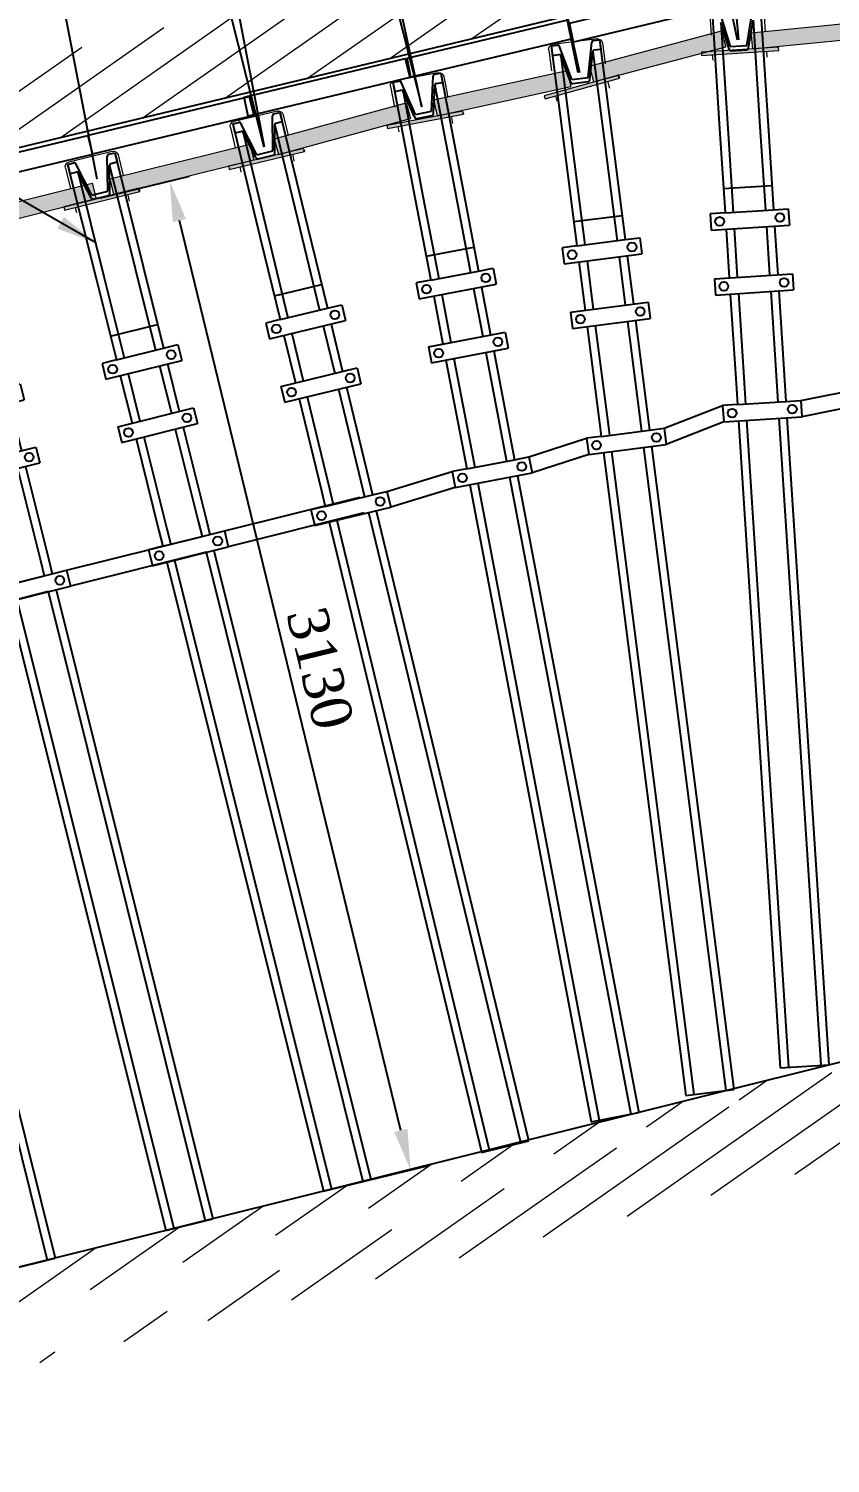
# Model space of a CAD drawing. Header units: millimetres. Extents: x -46762 to 161452, y -66984 to 31524.
# Drawn here: x 152139 to 154604, y -30176 to -25766 of the extents above; entities that cross this region are included whole.
import ezdxf

# ---------------------------------------------------------------- set-up
doc = ezdxf.new("R2010")
doc.units = ezdxf.units.MM
doc.header["$LTSCALE"] = 0.5
doc.linetypes.add('ACAD_ISO10W100', pattern=[18, 12, -3, 0, -3])
doc.styles.get("Standard").update_dxf_attribs({"font": 'TIMES.TTF'})
doc.dimstyles.new('ISO-25', dxfattribs={"dimscale": 50, "dimtxt": 2.5, "dimasz": 2.5, "dimexe": 1.25, "dimexo": 0.625, "dimtad": 1, "dimdec": 0, "dimtxsty": 'Standard', "dimcen": 2.5, "dimadec": 0, "dimazin": 0, "dimtfac": 1, "dimtdec": 0, "dimtmove": 0, "dimatfit": 3, "dimfxl": 1, "dimarcsym": 0})
pattern_1 = [(35, (40037.6, -28500.79), (-54.633156, 78.02423), [])]

# ---------------------------------------------------------------- blocks, each defined once
blk = doc.blocks.new('11122')
for p, q in [((114545.9, 18362.5), (114545.9, 18333.5)), ((114545.9, 18362.5), (114564.9, 18362.5)), ((114545.9, 18362.5), (114545.9, 18001.5)), ((114595.3, 18252.5), (114570.7, 18357.8)), ((114570.9, 18357.2), (114570.9, 18356.5)), ((114645.9, 18252.5), (114670.5, 18357.8)), ((114670.4, 18357.2), (114670.4, 18356.5)), ((114676.4, 18362.5), (114695.4, 18362.5)), ((114695.4, 18362.5), (114695.4, 18333.5)), ((114695.4, 18362.5), (114695.4, 18001.5)), ((114545.9, 18333.5), (114565.9, 18333.5)), ((114570.9, 18328.5), (114570.9, 18001.5)), ((114590.9, 18245.5), (114570.9, 18328.5)), ((114650.4, 18245.5), (114670.4, 18328.5)), ((114670.4, 18328.5), (114670.4, 18001.5)), ((114675.4, 18333.5), (114695.4, 18333.5)), ((114595.3, 18252.5), (114645.9, 18252.5)), ((114596.9, 18239.5), (114644.4, 18239.5)), ((114545.9, 18001.5), (114545.9, 17743.1)), ((114570.9, 18001.5), (114570.9, 17743.1)), ((114670.4, 18001.5), (114670.4, 17743.1)), ((114695.4, 18001.5), (114695.4, 17743.1)), ((114545.9, 17818.1), (114695.4, 17818.1)), ((114545.9, 17743.1), (114500.4, 17743.1)), ((114500.4, 17743.1), (114500.4, 17693.1)), ((114545.9, 17743.1), (114695.4, 17743.1)), ((114695.4, 17743.1), (114740.9, 17743.1)), ((114740.9, 17743.1), (114740.9, 17693.1)), ((114500.4, 17693.1), (114740.9, 17693.1)), ((114545.9, 17693.1), (114545.9, 17543.1)), ((114545.9, 17693.1), (114545.9, 17543.1)), ((114570.9, 17693.1), (114570.9, 17543.1)), ((114570.9, 17693.1), (114570.9, 17543.1)), ((114670.4, 17693.1), (114670.4, 17543.1)), ((114670.4, 17693.1), (114670.4, 17543.1)), ((114695.4, 17693.1), (114695.4, 17543.1)), ((114695.4, 17693.1), (114695.4, 17543.1)), ((114500.4, 17543.1), (114740.9, 17543.1)), ((114500.4, 17543.1), (114500.4, 17493.1)), ((114740.9, 17543.1), (114740.9, 17493.1)), ((114500.4, 17493.1), (114740.9, 17493.1)), ((114545.9, 17493.1), (114545.9, 17201.5)), ((114570.9, 17493.1), (114570.9, 17201.5)), ((114670.4, 17493.1), (114670.4, 17201.5)), ((114695.4, 17493.1), (114695.4, 17201.5)), ((114545.9, 17201.5), (114545.9, 17152.7)), ((114570.9, 17201.5), (114570.9, 17152.7)), ((114670.4, 17201.5), (114670.4, 17152.7)), ((114695.4, 17201.5), (114695.4, 17152.7)), ((114500.4, 17152.7), (114500.4, 17102.7)), ((114545.9, 17152.7), (114500.4, 17152.7)), ((114545.9, 17152.7), (114695.4, 17152.7)), ((114695.4, 17152.7), (114740.9, 17152.7)), ((114740.9, 17152.7), (114740.9, 17102.7)), ((114740.9, 17152.7), (115170.4, 17152.7)), ((114500.4, 17102.7), (114740.9, 17102.7)), ((114545.9, 17102.7), (114545.9, 15109.6)), ((114570.9, 17102.7), (114570.9, 15109.6)), ((114670.4, 17102.7), (114670.4, 15109.6)), ((114695.4, 17102.7), (114695.4, 15109.6)), ((115170.4, 17102.7), (114740.9, 17102.7)), ((114545.9, 15109.6), (114695.4, 15109.6))]:
    blk.add_line(p, q)
for centre in [(114527.9, 17718.1), (114713.4, 17718.1), (114527.9, 17518.1), (114713.4, 17518.1), (114527.9, 17127.7), (114713.4, 17127.7)]:
    blk.add_circle(centre, 13.5)
for centre, radius, start, end in [((114564.9, 18356.5), 6, 0, 90), ((114676.4, 18356.5), 6, 90, 180), ((114565.9, 18328.5), 5, 0, 90), ((114675.4, 18328.5), 5, 90, 180), ((114596.9, 18245.5), 6, 180, 270), ((114644.4, 18245.5), 6, 270, 0)]:
    blk.add_arc(centre, radius, start, end)
blk = doc.blocks.new('*D140')
at = {"color": 0, "lineweight": -2}
for p, q in [((154824.1, -25754.3), (154765.7, -25109)), ((154322.7, -25799.7), (154264.3, -25154.4)), ((154394.4, -25205.4), (154646.8, -25182.5))]:
    blk.add_line(p, q, dxfattribs=at)
at = {"color": 0, "lineweight": 30}
for points in [[(154644.9, -25161.8), (154648.7, -25203.3), (154771.3, -25171.3)], [(154392.6, -25184.6), (154396.3, -25226.1), (154269.9, -25216.6)]]:
    blk.add_solid(points, dxfattribs=at)
at = {"layer": 'Defpoints', "color": 0, "lineweight": 30}
for p in [(154771.3, -25171.3), (154826.9, -25785.4), (154325.5, -25830.8)]:
    blk.add_point(p, dxfattribs=at)
at = {"color": 0, "insert": (154522, -25098.6), "char_height": 125, "attachment_point": 5, "rotation": 5.1732}
blk.add_mtext('500', dxfattribs=at)
blk = doc.blocks.new('*D141')
at = {"color": 0, "lineweight": -2}
for p, q in [((154318.8, -25800.6), (154187.7, -25161.5)), ((153829.3, -25901.1), (153698.1, -25262)), ((154077.8, -25247.9), (153833.2, -25298.1))]:
    blk.add_line(p, q, dxfattribs=at)
at = {"color": 0, "lineweight": 30}
for points in [[(154073.6, -25227.5), (154082, -25268.3), (154200.2, -25222.8)], [(153829, -25277.7), (153837.3, -25318.5), (153710.7, -25323.2)]]:
    blk.add_solid(points, dxfattribs=at)
at = {"layer": 'Defpoints', "color": 0, "lineweight": 30}
for p in [(153710.7, -25323.2), (154325.1, -25831.2), (153835.6, -25931.7)]:
    blk.add_point(p, dxfattribs=at)
at = {"color": 0, "insert": (153964.2, -25174.4), "char_height": 125, "attachment_point": 5, "rotation": 11.5975}
blk.add_mtext('500', dxfattribs=at)
blk = doc.blocks.new('*D142')
at = {"color": 0, "lineweight": -2}
for p, q in [((153833.8, -25901.6), (153696.8, -25268.2)), ((153587.8, -25355.7), (153346.7, -25407.8)), ((153348.3, -26006.6), (153211.3, -25373.2))]:
    blk.add_line(p, q, dxfattribs=at)
at = {"color": 0, "lineweight": 30}
for points in [[(153583.4, -25335.3), (153592.2, -25376), (153710, -25329.3)], [(153342.3, -25387.5), (153351.1, -25428.2), (153224.5, -25434.2)]]:
    blk.add_solid(points, dxfattribs=at)
at = {"layer": 'Defpoints', "color": 0, "lineweight": 30}
for p in [(153224.5, -25434.2), (153840.4, -25932.2), (153354.9, -26037.2)]:
    blk.add_point(p, dxfattribs=at)
at = {"color": 0, "insert": (153470.6, -25284), "char_height": 125, "attachment_point": 5, "rotation": 12.2039}
blk.add_mtext('500', dxfattribs=at)
blk = doc.blocks.new('*D143')
at = {"color": 0, "lineweight": -2}
for p, q in [((153349.4, -26007.4), (153191.9, -25382.1)), ((153086, -25473.2), (152842.1, -25534.6)), ((152863.1, -26129.9), (152705.6, -25504.5))]:
    blk.add_line(p, q, dxfattribs=at)
at = {"color": 0, "lineweight": 30}
for points in [[(153080.9, -25453), (153091, -25493.4), (153207.2, -25442.7)], [(152837, -25514.4), (152847.2, -25554.8), (152720.9, -25565.1)]]:
    blk.add_solid(points, dxfattribs=at)
at = {"layer": 'Defpoints', "color": 0, "lineweight": 30}
for p in [(152720.9, -25565.1), (153357, -26037.7), (152870.7, -26160.2)]:
    blk.add_point(p, dxfattribs=at)
at = {"color": 0, "insert": (152995.9, -25398.1), "char_height": 125, "attachment_point": 5, "rotation": 14.1338}
blk.add_mtext('500', dxfattribs=at)
blk = doc.blocks.new('*D148')
at = {"color": 0, "lineweight": -2}
for p, q in [((152864.8, -26129.5), (152745.4, -25508)), ((152349.8, -26228.5), (152230.4, -25607)), ((152634.4, -25593), (152364.9, -25644.8))]:
    blk.add_line(p, q, dxfattribs=at)
at = {"color": 0, "lineweight": 30}
for points in [[(152630.5, -25572.5), (152638.4, -25613.4), (152757.2, -25569.4)], [(152361, -25624.3), (152368.9, -25665.2), (152242.2, -25668.3)]]:
    blk.add_solid(points, dxfattribs=at)
at = {"layer": 'Defpoints', "color": 0, "lineweight": 30}
for p in [(152242.2, -25668.3), (152870.7, -26160.2), (152355.7, -26259.1)]:
    blk.add_point(p, dxfattribs=at)
at = {"color": 0, "insert": (152514.8, -25519.4), "char_height": 125, "attachment_point": 5, "rotation": 10.8785}
blk.add_mtext('500', dxfattribs=at)
blk = doc.blocks.new('скобка в сборке')
at = {"lineweight": 15, "true_color": 0xffffff}
for points in [[(113826.7, 2619.3), (114243.9, 2671.9), (114250.2, 2622.4), (113833, 2569.7)], [(113677.1, 2545.1), (113676.1, 2554.8), (113912.8, 2577), (113913.7, 2567.3)]]:
    blk.add_hatch(color=7, dxfattribs=at).paths.add_polyline_path(points)
at = {"lineweight": 15}
for p, q in [((113848.4, 2701.5), (113711.9, 2688.7)), ((113698.4, 2672.4), (113704.4, 2607.9)), ((113826.7, 2619.3), (114243.9, 2672)), ((113864.7, 2688), (113870.7, 2623.5)), ((114243.9, 2672), (114250.2, 2622.4)), ((113826.7, 2619.3), (113833, 2569.5)), ((113833, 2569.7), (114250.2, 2622.4)), ((113912.8, 2577), (113676.1, 2554.8)), ((113677.1, 2545.1), (113913.7, 2567.3)), ((113876.2, 2560.8), (113877.4, 2542.1)), ((113676.1, 2554.8), (113677.1, 2545.1)), ((113710, 2548.2), (113711.6, 2531.8))]:
    blk.add_line(p, q, dxfattribs=at)
at = {"lineweight": 15, "extrusion": (0, 0, -1)}
for centre, major_axis, start_param, end_param in [((113849.8, 2686.6), (10.3, 10.9), -0.850275, 0.720521), ((113713.3, 2673.8), (-10.9, 10.3), 5.43291, 7.003706)]:
    blk.add_ellipse(centre, major_axis=major_axis, ratio=1, start_param=start_param, end_param=end_param, dxfattribs=at)
blk = doc.blocks.new('скосштри')
at = {"linetype": 'ACAD_ISO10W100', "true_color": 0xffffff}
blk.add_hatch(color=7, dxfattribs=at).paths.add_polyline_path([(112350.3, 2272.4), (112782.5, 2374.1), (112793.9, 2325.4), (112361.8, 2223.5)])
at = {"lineweight": 15, "true_color": 0xffffff}
blk.add_hatch(color=7, dxfattribs=at).paths.add_polyline_path([(112210.7, 2177.7), (112208.4, 2187.2), (112439.8, 2242), (112442, 2232.5)])
at = {"lineweight": 15}
for p, q in [((112358.7, 2356.4), (112225.3, 2324.8)), ((112350.3, 2272.4), (112782.5, 2374.1)), ((112376.7, 2345.2), (112391.7, 2282.2)), ((112782.5, 2374.1), (112793.9, 2325.4)), ((112214.2, 2306.8), (112229.1, 2243.7)), ((112361.8, 2223.5), (112793.9, 2325.4)), ((112350.3, 2272.4), (112361.8, 2223.5)), ((112439.8, 2242), (112208.4, 2187.2)), ((112210.7, 2177.7), (112442, 2232.5)), ((112405.8, 2220.9), (112409.6, 2202.6)), ((112208.4, 2187.2), (112210.7, 2177.7)), ((112242.9, 2185.3), (112246.7, 2169.4))]:
    blk.add_line(p, q, dxfattribs=at)
at = {"color": 7, "linetype": 'ACAD_ISO10W100'}
blk.add_line((112442, 2232.5), (112440, 2242), dxfattribs=at)
at = {"lineweight": 15, "extrusion": (0, 0, -1)}
for centre, major_axis, start_param, end_param in [((112362.1, 2341.8), (8.7, 12.2), -0.850275, 0.720521), ((112228.8, 2310.2), (-12.2, 8.7), 5.43291, 7.003706)]:
    blk.add_ellipse(centre, major_axis=major_axis, ratio=1, start_param=start_param, end_param=end_param, dxfattribs=at)
blk = doc.blocks.new('*D149')
at = {"color": 0, "lineweight": -2}
for p, q in [((152360.2, -26285.9), (152633.7, -26219.3)), ((153283.7, -29152.6), (152602.5, -26355.5)), ((153100.5, -29325.8), (153374, -29259.2))]:
    blk.add_line(p, q, dxfattribs=at)
at = {"color": 0, "lineweight": 30}
for points in [[(152622.8, -26350.6), (152582.3, -26360.4), (152573, -26234.1)], [(153303.9, -29147.6), (153263.4, -29157.5), (153313.3, -29274)]]:
    blk.add_solid(points, dxfattribs=at)
at = {"layer": 'Defpoints', "color": 0, "lineweight": 30}
for p in [(152573, -26234.1), (152329.8, -26293.3), (153070.1, -29333.2)]:
    blk.add_point(p, dxfattribs=at)
at = {"color": 0, "lineweight": 0, "insert": (153035.3, -27731.6), "char_height": 125, "attachment_point": 5, "rotation": 283.6862}
blk.add_mtext('3130', dxfattribs=at)

msp = doc.modelspace()

# ---------------------------------------------------------------- hatches: boundary and pattern name
at = {"lineweight": 0}
h = msp.add_hatch(dxfattribs=at)
h.set_pattern_fill('LINE', scale=30, angle=35, style=0)
h.set_pattern_definition(pattern_1)
h.paths.add_polyline_path([(151093.66, -26112.32), (151155.57, -26360.63), (153785.22, -25729.64), (154290.37, -25616.56), (154925.89, -25564.13), (155386.63, -26145.4), (155443.42, -26168.77), (155558.66, -26142.06), (155608.77, -26086.98), (155754.07, -25936.75), (155922.76, -25799.87), (156038.01, -25719.75), (156168.28, -25636.29), (156313.59, -25552.83), (156486.53, -25473.48), (156706.59, -25390.26), (156955.48, -25325.44), (157180.51, -25285.75), (157471.01, -25265.15), (157702.51, -25278.76), (157896.56, -25302.57), (158111.04, -25350.21), (158298.11, -25404.78), (158513.04, -25485.59), (158789.92, -25636.82), (158980.23, -25754.36), (159140.61, -25878.31), (159264.64, -25993.72), (159377.97, -26106.98), (159491.3, -26248.03), (159633.24, -26462.82), (159640.49, -26518.3), (159869.79, -26979.05), (159964.08, -27276.62), (160031.66, -27529.91), (160070.45, -27914.59), (160070.45, -28914.45), (160297.49, -28915.05), (160297.49, -27971.89), (160254.82, -27548.74), (160180.48, -27270.12), (160076.76, -26942.79), (159824.53, -26435.97), (159816.56, -26374.94), (159660.43, -26138.67), (159535.76, -25983.52), (159411.09, -25858.93), (159274.66, -25731.98), (159098.25, -25595.63), (158888.9, -25466.34), (158584.34, -25299.99), (158347.92, -25211.09), (158142.14, -25151.07), (157906.21, -25098.67), (157692.75, -25072.47), (157438.1, -25057.5), (157118.55, -25080.16), (156871.02, -25123.82), (156597.24, -25195.12), (156355.18, -25286.66), (156164.94, -25373.95), (156005.11, -25465.75), (155861.8, -25557.56), (155479.41, -25937.12), (154974.5, -25300.12), (154275.43, -25357.79), (153719.76, -25482.18)])
h.paths.add_polyline_path([(151072.53, -26380.56), (151010.62, -26132.25), (150673.28, -26213.19), (150476.76, -26258.84), (149993.01, -26533.47), (147079.75, -27256.73), (147139.11, -27494.24), (150397.27, -26685.35), (150837.04, -26435.69), (151015.69, -26394.2)])
at = {"lineweight": 15, "true_color": 0xffffff}
for points in [[(154359.97, -25777.97), (154778.54, -25737.38), (154783.37, -25787.03), (154364.81, -25827.73)], [(153863.49, -25880.78), (154269.95, -25772.92), (154282.75, -25821.14), (153876.32, -25929.1)], [(154208.24, -25847.91), (154207.61, -25838.17), (154444.83, -25822.76), (154445.47, -25832.5)], [(153726.92, -25981.46), (153724.29, -25972.05), (153953.26, -25908.11), (153955.88, -25917.51)]]:
    msp.add_hatch(color=7, dxfattribs=at).paths.add_polyline_path(points)
at = {"lineweight": 0}
h = msp.add_hatch(dxfattribs=at)
h.set_pattern_fill('LINE', scale=30, angle=35, style=0)
h.set_pattern_definition(pattern_1)
edge = h.paths.add_edge_path()
edge.add_line((160295.67, -28915.05), (160295.67, -29214.76))
edge.add_line((154822.73, -29205.22), (160295.67, -29214.76))
edge.add_line((154812.85, -28915.05), (160295.67, -28915.05))
edge.add_line((160470.43, -28915.05), (154746.47, -28915.05))
edge.add_line((154822.73, -29205.22), (152038.1, -29899.51))
edge.add_line((154746.47, -28915.05), (151882.49, -29629.12))
edge.add_line((152037.93, -29899.55), (147992.43, -30908.21))
edge.add_line((151882.49, -29629.12), (147919.68, -30617.16))
edge.add_line((147919.68, -30617.16), (147992.43, -30908.21))

# ---------------------------------------------------------------- linework, layer by layer
for p, q in [((154389.55, -25704.23), (154412.85, -26064.42)), ((154240.36, -25713.88), (154263.66, -26074.07)), ((154296.81, -25820.46), (154265.45, -25716.9)), ((154267.51, -25746.2), (154288.6, -26072.45)), ((154292.82, -25827.73), (154267.51, -25746.2)), ((154347.3, -25817.2), (154365.06, -25710.46)), ((154352.2, -25823.89), (154366.8, -25739.78)), ((154366.8, -25739.78), (154387.9, -26066.03)), ((153746.21, -25818.89), (153765.05, -25816.48)), ((153746.21, -25818.89), (153749.89, -25847.66)), ((153746.21, -25818.89), (153792.07, -26176.91)), ((153809.23, -25921.72), (153771.44, -25820.34)), ((153771.68, -25820.98), (153771.77, -25821.67)), ((153859.42, -25915.29), (153870.44, -25807.65)), ((153864.73, -25921.67), (153874.02, -25836.8)), ((153870.37, -25808.34), (153870.46, -25809.03)), ((153874.02, -25836.8), (153915.56, -26161.09)), ((153875.65, -25802.31), (153894.5, -25799.9)), ((153878.34, -25831.2), (153898.18, -25828.66)), ((153894.5, -25799.9), (153898.18, -25828.66)), ((153894.5, -25799.9), (153940.36, -26157.91)), ((154296.81, -25820.46), (154347.3, -25817.2)), ((154299.2, -25833.33), (154346.6, -25830.27)), ((153749.89, -25847.66), (153769.73, -25845.12)), ((153775.32, -25849.44), (153816.87, -26173.73)), ((153805.71, -25929.23), (153775.32, -25849.44)), ((153259.33, -25930.31), (153277.99, -25926.75)), ((153378.22, -26019.62), (153382.65, -25911.51)), ((153382.62, -25912.2), (153382.75, -25912.88)), ((153387.52, -25905.86), (153406.18, -25902.3)), ((153406.18, -25902.3), (153411.62, -25930.79)), ((153406.18, -25902.3), (153473.82, -26256.84)), ((153809.23, -25921.72), (153859.42, -25915.29)), ((153812.42, -25934.42), (153859.54, -25928.38)), ((153259.33, -25930.31), (153264.76, -25958.8)), ((153259.33, -25930.31), (153326.96, -26284.86)), ((153264.76, -25958.8), (153284.41, -25955.05)), ((153328.52, -26029.1), (153284.6, -25930.21)), ((153284.88, -25930.84), (153285.01, -25931.52)), ((153290.26, -25959.03), (153351.52, -26280.17)), ((153325.46, -26036.81), (153290.26, -25959.03)), ((153383.9, -26025.66), (153388, -25940.38)), ((153388, -25940.38), (153449.26, -26261.53)), ((153391.97, -25934.53), (153411.62, -25930.79)), ((152766.57, -26058.13), (152785.04, -26053.66)), ((152766.57, -26058.13), (152773.39, -26086.31)), ((152766.57, -26058.13), (152851.44, -26408.94)), ((152840.5, -26153.42), (152791.8, -26056.79)), ((152792.12, -26057.41), (152792.28, -26058.08)), ((152889.68, -26141.52), (152888.82, -26033.32)), ((152888.83, -26034.01), (152888.99, -26034.68)), ((152893.41, -26027.44), (152911.88, -26022.97)), ((152895.57, -26061.9), (152972.45, -26379.67)), ((152895.65, -26147.27), (152895.57, -26061.9)), ((152899.26, -26055.86), (152918.7, -26051.16)), ((152911.88, -26022.97), (152918.7, -26051.16)), ((152911.88, -26022.97), (152996.75, -26373.79)), ((153328.52, -26029.1), (153378.22, -26019.62)), ((153332.48, -26041.58), (153379.13, -26032.68)), ((152773.39, -26086.31), (152792.83, -26081.61)), ((152798.86, -26085.3), (152875.74, -26403.07)), ((152837.82, -26161.27), (152798.86, -26085.3)), ((154263.66, -26074.07), (154280.33, -26331.94)), ((154288.6, -26072.45), (154305.28, -26330.33)), ((154387.9, -26066.03), (154404.57, -26323.91)), ((154412.85, -26064.42), (154429.52, -26322.29)), ((152840.5, -26153.42), (152889.68, -26141.52)), ((152845.06, -26165.69), (152891.23, -26154.52)), ((153792.07, -26176.91), (153824.91, -26433.23)), ((153816.87, -26173.73), (153849.7, -26430.05)), ((153915.56, -26161.09), (153948.4, -26417.41)), ((153940.36, -26157.91), (153973.19, -26414.23)), ((153351.52, -26280.17), (153399.94, -26534.01)), ((153449.26, -26261.53), (153497.68, -26515.37)), ((153473.82, -26256.84), (153522.24, -26510.68)), ((154275.49, -26257.1), (154424.68, -26247.45)), ((153326.96, -26284.86), (153375.39, -26538.7)), ((154280.33, -26331.94), (154429.52, -26322.29)), ((154429.52, -26322.29), (154474.93, -26319.36)), ((154474.93, -26319.36), (154478.15, -26369.25)), ((153815.38, -26358.83), (153963.66, -26339.84)), ((154280.33, -26331.94), (154234.93, -26334.88)), ((154234.93, -26334.88), (154238.15, -26384.77)), ((154238.15, -26384.77), (154478.15, -26369.25)), ((152851.44, -26408.94), (152912.2, -26660.11)), ((152875.74, -26403.07), (152936.5, -26654.23)), ((152972.45, -26379.67), (153033.21, -26630.84)), ((152996.75, -26373.79), (153057.51, -26624.96)), ((153824.91, -26433.23), (153973.19, -26414.23)), ((153973.19, -26414.23), (154018.32, -26408.45)), ((154018.32, -26408.45), (154024.68, -26458.04)), ((154283.56, -26381.84), (154293.24, -26531.53)), ((154283.56, -26381.84), (154293.24, -26531.53)), ((154308.51, -26380.22), (154318.19, -26529.91)), ((154308.51, -26380.22), (154318.19, -26529.91)), ((154407.8, -26373.8), (154417.48, -26523.49)), ((154407.8, -26373.8), (154417.48, -26523.49)), ((154432.75, -26372.19), (154442.43, -26521.88)), ((154432.75, -26372.19), (154442.43, -26521.88)), ((153361.33, -26465.02), (153508.18, -26437.01)), ((153824.91, -26433.23), (153779.77, -26439.01)), ((153779.77, -26439.01), (153786.13, -26488.6)), ((153786.13, -26488.6), (154024.68, -26458.04)), ((153522.24, -26510.68), (153566.93, -26502.16)), ((153566.93, -26502.16), (153576.3, -26551.27)), ((153831.26, -26482.82), (153850.32, -26631.6)), ((153831.26, -26482.82), (153850.32, -26631.6)), ((153856.06, -26479.64), (153875.12, -26628.43)), ((153856.06, -26479.64), (153875.12, -26628.43)), ((153954.75, -26467), (153973.81, -26615.79)), ((153954.75, -26467), (153973.81, -26615.79)), ((153979.55, -26463.82), (153998.61, -26612.61)), ((153979.55, -26463.82), (153998.61, -26612.61)), ((153375.39, -26538.7), (153330.69, -26547.22)), ((153330.69, -26547.22), (153340.06, -26596.34)), ((153375.39, -26538.7), (153522.24, -26510.68)), ((154247.83, -26534.46), (154487.83, -26518.94)), ((154247.83, -26534.46), (154251.06, -26584.36)), ((154487.83, -26518.94), (154491.06, -26568.84)), ((152894.57, -26587.22), (153039.88, -26552.06)), ((153340.06, -26596.34), (153576.3, -26551.27)), ((153384.75, -26587.81), (153412.86, -26735.15)), ((153384.75, -26587.81), (153412.86, -26735.15)), ((153409.31, -26583.12), (153437.42, -26730.47)), ((153409.31, -26583.12), (153437.42, -26730.47)), ((153507.05, -26564.48), (153535.16, -26711.82)), ((153507.05, -26564.48), (153535.16, -26711.82)), ((153531.61, -26559.8), (153559.71, -26707.14)), ((153531.61, -26559.8), (153559.71, -26707.14)), ((154251.06, -26584.36), (154491.06, -26568.84)), ((154296.47, -26581.42), (154315.28, -26872.4)), ((154321.41, -26579.81), (154340.23, -26870.78)), ((154420.71, -26573.39), (154439.52, -26864.36)), ((154445.65, -26571.77), (154464.47, -26862.75)), ((152912.2, -26660.11), (153057.51, -26624.96)), ((153057.51, -26624.96), (153101.74, -26614.26)), ((153101.74, -26614.26), (153113.49, -26662.86)), ((153805.19, -26637.39), (154043.74, -26606.83)), ((154043.74, -26606.83), (154050.09, -26656.42)), ((152912.2, -26660.11), (152867.98, -26670.81)), ((152867.98, -26670.81), (152879.74, -26719.41)), ((152879.74, -26719.41), (153113.49, -26662.86)), ((153044.97, -26679.44), (153080.24, -26825.23)), ((153044.97, -26679.44), (153080.24, -26825.23)), ((153069.27, -26673.56), (153104.54, -26819.35)), ((153069.27, -26673.56), (153104.54, -26819.35)), ((153805.19, -26637.39), (153811.54, -26686.98)), ((153811.54, -26686.98), (154050.09, -26656.42)), ((153881.47, -26678.02), (153918.52, -26967.24)), ((153980.16, -26665.38), (154017.21, -26954.6)), ((154004.96, -26662.2), (154042.01, -26951.42)), ((152923.96, -26708.71), (152959.23, -26854.51)), ((152923.96, -26708.71), (152959.23, -26854.51)), ((152948.26, -26702.83), (152983.53, -26848.63)), ((152948.26, -26702.83), (152983.53, -26848.63)), ((153368.17, -26743.68), (153604.41, -26698.61)), ((153604.41, -26698.61), (153613.78, -26747.73)), ((153856.67, -26681.2), (153893.72, -26970.42)), ((153368.17, -26743.68), (153377.54, -26792.79)), ((153377.54, -26792.79), (153613.78, -26747.73)), ((153544.53, -26760.94), (153599.16, -27047.36)), ((153569.08, -26756.25), (153623.72, -27042.67)), ((152915.01, -26865.2), (153148.77, -26808.65)), ((153148.77, -26808.65), (153160.52, -26857.25)), ((153422.23, -26784.27), (153476.87, -27070.69)), ((153446.79, -26779.58), (153501.43, -27066)), ((152915.01, -26865.2), (152926.77, -26913.8)), ((152926.77, -26913.8), (153160.52, -26857.25)), ((152995.29, -26897.23), (153063.85, -27180.63)), ((153092, -26873.83), (153160.56, -27157.24)), ((153116.3, -26867.95), (153184.86, -27151.36)), ((154315.28, -26872.4), (154318.44, -26921.15)), ((154340.23, -26870.78), (154343.38, -26919.54)), ((154439.52, -26864.36), (154442.68, -26913.12)), ((154464.47, -26862.75), (154467.62, -26911.51)), ((154513.03, -26908.57), (154704.48, -26871.14)), ((152970.99, -26903.1), (153039.55, -27186.51)), ((154093.35, -26994.11), (154273.03, -26924.09)), ((154318.44, -26921.15), (154273.03, -26924.09)), ((154273.03, -26924.09), (154276.26, -26973.99)), ((154318.44, -26921.15), (154467.62, -26911.51)), ((154467.62, -26911.51), (154513.03, -26908.57)), ((154513.03, -26908.57), (154516.26, -26958.47)), ((154704.48, -26921.14), (154516.26, -26958.47)), ((153893.72, -26970.42), (153899.93, -27018.88)), ((153918.52, -26967.24), (153924.73, -27015.71)), ((154017.21, -26954.6), (154023.42, -27003.06)), ((154042.01, -26951.42), (154048.22, -26999.89)), ((154276.26, -26973.99), (154099.7, -27043.7)), ((154276.26, -26973.99), (154516.26, -26958.47)), ((154321.66, -26971.05), (154450.28, -28959.93)), ((154346.61, -26969.44), (154475.23, -28958.32)), ((154445.9, -26963.02), (154574.52, -28951.9)), ((154470.85, -26961.4), (154599.47, -28950.29)), ((153677.57, -27082.14), (153854.8, -27024.66)), ((153899.93, -27018.88), (153854.8, -27024.66)), ((153854.8, -27024.66), (153861.15, -27074.26)), ((153899.93, -27018.88), (154048.22, -26999.89)), ((154048.22, -26999.89), (154093.35, -26994.11)), ((154093.35, -26994.11), (154099.7, -27043.7)), ((153476.87, -27070.69), (153486.02, -27118.68)), ((153501.43, -27066), (153510.58, -27114)), ((153599.16, -27047.36), (153608.32, -27095.35)), ((153623.72, -27042.67), (153632.88, -27090.67)), ((153861.15, -27074.26), (153686.94, -27131.25)), ((153861.15, -27074.26), (154099.7, -27043.7)), ((153906.28, -27068.48), (154159.53, -29045.36)), ((153931.08, -27065.3), (154184.32, -29042.18)), ((154029.77, -27052.66), (154283.02, -29029.54)), ((154054.57, -27049.48), (154307.82, -29026.36)), ((153486.02, -27118.68), (153441.33, -27127.21)), ((153486.02, -27118.68), (153632.88, -27090.67)), ((153632.88, -27090.67), (153677.57, -27082.14)), ((153677.57, -27082.14), (153686.94, -27131.25)), ((153160.56, -27157.24), (153172.05, -27204.73)), ((153184.86, -27151.36), (153196.35, -27198.85)), ((153240.57, -27188.15), (153441.33, -27127.21)), ((153441.33, -27127.21), (153450.7, -27176.32)), ((153450.7, -27176.32), (153686.94, -27131.25)), ((153519.95, -27163.11), (153893.41, -29120.84)), ((153617.69, -27144.47), (153991.15, -29102.2)), ((153642.24, -27139.78), (154015.7, -29097.52)), ((153039.55, -27186.51), (153051.04, -27234)), ((153051.04, -27234), (153196.35, -27198.85)), ((153063.85, -27180.63), (153075.34, -27228.12)), ((153196.35, -27198.85), (153240.57, -27188.15)), ((153240.57, -27188.15), (153252.33, -27236.75)), ((153450.7, -27176.32), (153252.33, -27236.75)), ((153495.39, -27167.79), (153868.85, -29125.53)), ((153051.04, -27234), (153006.82, -27244.7)), ((153006.82, -27244.7), (153018.58, -27293.3)), ((153018.58, -27293.3), (153252.33, -27236.75)), ((153208.11, -27247.45), (153676.11, -29181.92)), ((153062.8, -27282.6), (153531.04, -29218.09)), ((153087.1, -27276.72), (153555.3, -29212.04)), ((153183.81, -27253.32), (153651.85, -29187.97)), ((154450.28, -28959.93), (154599.47, -28950.29)), ((154159.53, -29045.36), (154307.82, -29026.36)), ((153868.85, -29125.53), (154015.7, -29097.52)), ((153531.45, -29219.75), (153676.75, -29184.6))]:
    msp.add_line(p, q)
at = {"lineweight": 15}
for p, q in [((154233.22, -25721.25), (154237.42, -25785.9)), ((154359.97, -25777.97), (154778.5, -25737.27)), ((154399.9, -25710.43), (154404.1, -25775.07)), ((153886.95, -25797.02), (153751.05, -25814.51)), ((153863.49, -25880.78), (154269.89, -25772.82)), ((154269.89, -25772.82), (154282.73, -25821.14)), ((154359.97, -25777.97), (154364.83, -25827.96)), ((154364.81, -25827.73), (154783.34, -25787.04)), ((153738.09, -25831.3), (153746.36, -25895.55)), ((153876.32, -25929.1), (154282.73, -25821.14)), ((153903.75, -25809.98), (153912.01, -25874.24)), ((154444.83, -25822.76), (154207.61, -25838.17)), ((154207.61, -25838.17), (154208.24, -25847.91)), ((154208.24, -25847.91), (154445.47, -25832.5)), ((154407.99, -25834.94), (154409.2, -25853.65)), ((154445.47, -25832.5), (154444.83, -25822.76)), ((153863.49, -25880.78), (153876.38, -25929.32)), ((154241.31, -25845.76), (154242.38, -25862.14)), ((153953.26, -25908.11), (153724.29, -25972.05)), ((153726.92, -25981.46), (153955.88, -25917.51)), ((153724.29, -25972.05), (153726.92, -25981.46)), ((153758.84, -25972.54), (153763.25, -25988.35)), ((153920.11, -25930.5), (153924.63, -25948.7))]:
    msp.add_line(p, q, dxfattribs=at)
at = {"color": 7, "linetype": 'ACAD_ISO10W100'}
for p, q in [((153955.88, -25917.51), (153953.26, -25908.11)), ((153475.82, -26028.83), (153474.02, -26019.23)), ((152987.25, -26143.41), (152985.19, -26133.86))]:
    msp.add_line(p, q, dxfattribs=at)
at = {"color": 7}
msp.add_line((154746.47, -28915.05), (151965.35, -29608.46), dxfattribs=at)
for points in [[(154925.89, -25564.13), (154290.37, -25616.56), (153785.22, -25729.64), (151155.57, -26360.63)], [(153813.97, -25806.69), (153801.76, -25748.33), (154296.27, -25630.09), (154310.79, -25688.31), (153813.97, -25806.69)], [(153314.7, -25915.16), (153302.5, -25856.8), (153797.01, -25738.56), (153811.53, -25796.78), (153314.7, -25915.16)], [(152814.48, -26034.46), (152802.27, -25976.11), (153296.78, -25857.86), (153311.3, -25916.08), (152814.48, -26034.46)], [(152334.99, -26151.22), (152322.79, -26092.87), (152817.3, -25974.63), (152831.82, -26032.85), (152334.99, -26151.22)], [(151839.02, -26270.53), (151826.81, -26212.18), (152321.32, -26093.94), (152335.85, -26152.15), (151839.02, -26270.53)]]:
    msp.add_lwpolyline(points, dxfattribs=at)
for centre in [(154263.98, -26358.05), (154449.1, -26346.08), (153810.23, -26460.31), (153994.22, -26436.74), (153544.6, -26531.87), (154276.89, -26557.63), (154462, -26545.66), (153362.39, -26566.63), (153080.89, -26645.03), (154019.64, -26635.12), (152900.59, -26688.64), (153835.64, -26658.69), (153582.08, -26728.32), (153399.87, -26763.08), (153127.91, -26839.42), (152947.62, -26883.04), (154302.09, -26947.26), (154487.2, -26935.29), (153885.25, -27045.97), (154069.25, -27022.4), (153655.24, -27111.85), (153473.03, -27146.61), (153219.72, -27218.91), (153039.43, -27262.53)]:
    msp.add_circle(centre, 13.5)
for centre, radius, start, end in [((153765.82, -25822.43), 6, 7.3, 97.3), ((153876.41, -25808.26), 6, 97.3, 187.3), ((153878.98, -25836.16), 5, 97.3, 187.3), ((154298.81, -25827.35), 6, 183.7, 273.7), ((154346.21, -25824.28), 6, 273.7, 3.7), ((153770.37, -25850.08), 5, 7.3, 97.3), ((153279.12, -25932.65), 6, 10.8, 100.8), ((153388.64, -25911.75), 6, 100.8, 190.8), ((153811.66, -25928.47), 6, 187.3, 277.3), ((153858.78, -25922.43), 6, 277.3, 7.3), ((153285.35, -25959.96), 5, 10.8, 100.8), ((153392.91, -25939.45), 5, 100.8, 190.8), ((152786.45, -26059.49), 6, 13.6, 103.6), ((152894.82, -26033.27), 6, 103.6, 193.6), ((152900.43, -26060.72), 5, 103.6, 193.6), ((153331.35, -26035.68), 6, 190.8, 280.8), ((153378.01, -26026.78), 6, 280.8, 10.8), ((152794, -26086.47), 5, 13.6, 103.6), ((152889.82, -26148.69), 6, 283.6, 13.6), ((152843.65, -26159.85), 6, 193.6, 283.6)]:
    msp.add_arc(centre, radius, start, end)
at = {"lineweight": 15, "extrusion": (0, 0, -1)}
for centre, major_axis, start_param, end_param in [((153888.87, -25811.9), (9.92, 11.25), -0.8502752, 0.7205212), ((153752.97, -25829.38), (-11.25, 9.92), 5.4329101, 7.0037065)]:
    msp.add_ellipse(centre, major_axis=major_axis, ratio=1, start_param=start_param, end_param=end_param, dxfattribs=at)

# ---------------------------------------------------------------- block references
at = {"color": 7, "linetype": 'ACAD_ISO10W100'}
for p, rotation in [((40268.89, -38956.38), 5.22356604511901), ((40525.76, -44455.82), 7.95741126083366)]:
    msp.add_blockref('скобка в сборке', p, dxfattribs=dict(at, rotation=rotation))
at = {"color": 7, "rotation": 13.99999999990147}
for p in [(45557.86, -71711.24), (45072.71, -71832.18), (44587.56, -71953.13)]:
    msp.add_blockref('11122', p, dxfattribs=at)
at = {"color": 7, "linetype": 'ACAD_ISO10W100', "true_color": 0xffffff}
for p, rotation in [((40068.97, -29705.78), 0.6153009019202496), ((39590.03, -30018.88), 0.7134347122407521)]:
    msp.add_blockref('скосштри', p, dxfattribs=dict(at, rotation=rotation))

# ---------------------------------------------------------------- dimensions: what is measured, and where the dimension line sits
at = {"color": 7}
for base, p1, p2, angle, picture, middle in [((154771.32, -25171.25), (154325.54, -25830.79), (154826.92, -25785.4), 5.17318, '*D140', (154530.6, -25193.05)), ((153224.51, -25434.25), (153840.39, -25932.18), (153354.91, -26037.18), 192.20385, '*D142', (153490.65, -25376.69)), ((152720.88, -25565.13), (153357.01, -26037.72), (152870.72, -26160.18), 194.13375, '*D143', (153019.03, -25490.05)), ((152242.19, -25668.34), (152870.72, -26160.18), (152355.73, -26259.15), 190.87855, '*D148', (152532.74, -25612.51))]:
    dim = msp.add_linear_dim(base=base, p1=p1, p2=p2, angle=angle, text='500', dimstyle='ISO-25', dxfattribs=at)
    dim.commit()
    dim.dimension.update_dxf_attribs({"geometry": picture, "text_midpoint": middle, "dimtype": 161})
dim = msp.add_linear_dim(base=(153710.7, -25323.22), p1=(154325.11, -25831.24), p2=(153835.58, -25931.71), angle=191.59747, dimstyle='ISO-25', dxfattribs=at)
dim.commit()
dim.dimension.update_dxf_attribs({"geometry": '*D141', "text_midpoint": (153983.26, -25267.29), "dimtype": 161})
at = {"color": 7, "lineweight": 0}
dim = msp.add_aligned_dim(p1=(153070.13, -29333.21), p2=(152329.85, -26293.27), distance=-250.23, text='3130', dimstyle='ISO-25', override={"dimtad": 2}, dxfattribs=at)
dim.commit()
dim.dimension.update_dxf_attribs({"geometry": '*D149', "text_midpoint": (153035.25, -27731.6)})

# ---------------------------------------------------------------- leaders
at = {"color": 7, "lineweight": 15}
msp.add_leader([(152345.83, -26424.37), (149569.59, -24831.54), (152757.13, -24831.54)], dimstyle='ISO-25', override={"dimgap": 0.625, "dimtad": 0}, dxfattribs=at)

doc.saveas('drawing.dxf')
